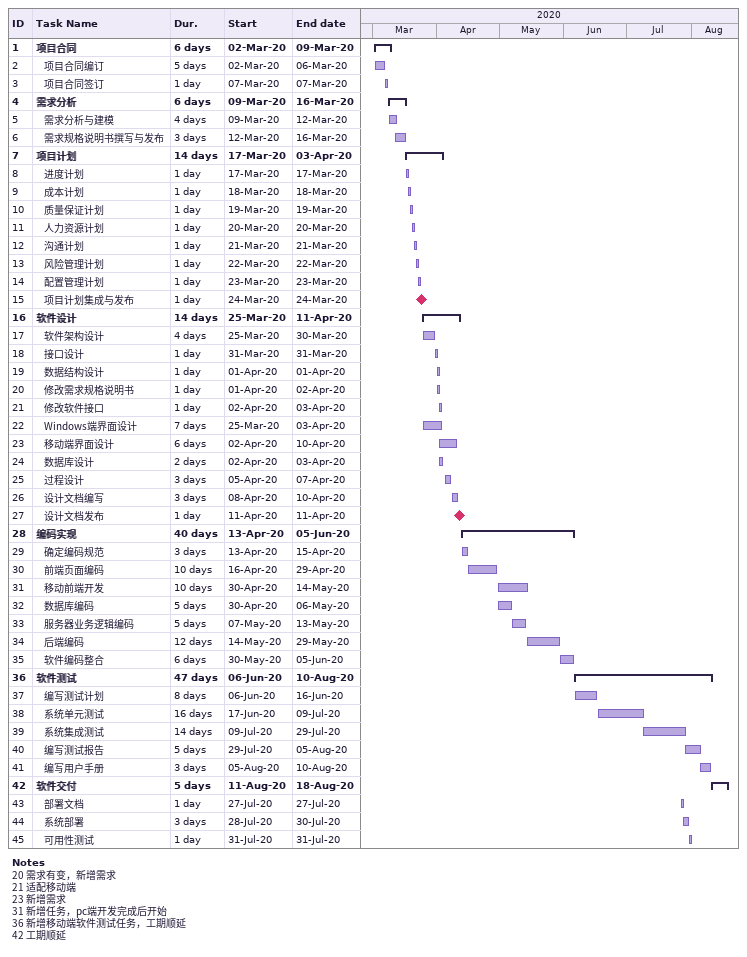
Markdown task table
| ID | Level | Task | Duration | Start | Finish |
|---|---|---|---|---|---|
| 1 | 1 | **项目合同** | 6d | 2020-03-02 | 2020-03-09 |
| 2 | 2 | 项目合同编订 | 5d | 2020-03-02 | 2020-03-06 |
| 3 | 2 | 项目合同签订 | 1d | 2020-03-07 | 2020-03-07 |
| 4 | 1 | **需求分析** | 6d | 2020-03-09 | 2020-03-16 |
| 5 | 2 | 需求分析与建模 | 4d | 2020-03-09 | 2020-03-12 |
| 6 | 2 | 需求规格说明书撰写与发布 | 3d | 2020-03-12 | 2020-03-16 |
| 7 | 1 | **项目计划** | 14d | 2020-03-17 | 2020-04-03 |
| 8 | 2 | 进度计划 | 1d | 2020-03-17 | 2020-03-17 |
| 9 | 2 | 成本计划 | 1d | 2020-03-18 | 2020-03-18 |
| 10 | 2 | 质量保证计划 | 1d | 2020-03-19 | 2020-03-19 |
| 11 | 2 | 人力资源计划 | 1d | 2020-03-20 | 2020-03-20 |
| 12 | 2 | 沟通计划 | 1d | 2020-03-21 | 2020-03-21 |
| 13 | 2 | 风险管理计划 | 1d | 2020-03-22 | 2020-03-22 |
| 14 | 2 | 配置管理计划 | 1d | 2020-03-23 | 2020-03-23 |
| 15 | 2 | 项目计划集成与发布 | 1d | 2020-03-24 | 2020-03-24 |
| 16 | 1 | **软件设计** | 14d | 2020-03-25 | 2020-04-11 |
| 17 | 2 | 软件架构设计 | 4d | 2020-03-25 | 2020-03-30 |
| 18 | 2 | 接口设计 | 1d | 2020-03-31 | 2020-03-31 |
| 19 | 2 | 数据结构设计 | 1d | 2020-04-01 | 2020-04-01 |
| 20 | 2 | 修改需求规格说明书 | 1d | 2020-04-01 | 2020-04-02 |
| 21 | 2 | 修改软件接口 | 1d | 2020-04-02 | 2020-04-03 |
| 22 | 2 | Windows端界面设计 | 7d | 2020-03-25 | 2020-04-03 |
| 23 | 2 | 移动端界面设计 | 6d | 2020-04-02 | 2020-04-10 |
| 24 | 2 | 数据库设计 | 2d | 2020-04-02 | 2020-04-03 |
| 25 | 2 | 过程设计 | 3d | 2020-04-05 | 2020-04-07 |
| 26 | 2 | 设计文档编写 | 3d | 2020-04-08 | 2020-04-10 |
| 27 | 2 | 设计文档发布 | 1d | 2020-04-11 | 2020-04-11 |
| 28 | 1 | **编码实现** | 40d | 2020-04-13 | 2020-06-05 |
| 29 | 2 | 确定编码规范 | 3d | 2020-04-13 | 2020-04-15 |
| 30 | 2 | 前端页面编码 | 10d | 2020-04-16 | 2020-04-29 |
| 31 | 2 | 移动前端开发 | 10d | 2020-04-30 | 2020-05-14 |
| 32 | 2 | 数据库编码 | 5d | 2020-04-30 | 2020-05-06 |
| 33 | 2 | 服务器业务逻辑编码 | 5d | 2020-05-07 | 2020-05-13 |
| 34 | 2 | 后端编码 | 12d | 2020-05-14 | 2020-05-29 |
| 35 | 2 | 软件编码整合 | 6d | 2020-05-30 | 2020-06-05 |
| 36 | 1 | **软件测试** | 47d | 2020-06-06 | 2020-08-10 |
| 37 | 2 | 编写测试计划 | 8d | 2020-06-06 | 2020-06-16 |
| 38 | 2 | 系统单元测试 | 16d | 2020-06-17 | 2020-07-09 |
| 39 | 2 | 系统集成测试 | 14d | 2020-07-09 | 2020-07-29 |
| 40 | 2 | 编写测试报告 | 5d | 2020-07-29 | 2020-08-05 |
| 41 | 2 | 编写用户手册 | 3d | 2020-08-05 | 2020-08-10 |
| 42 | 1 | **软件交付** | 5d | 2020-08-11 | 2020-08-18 |
| 43 | 2 | 部署文档 | 1d | 2020-07-27 | 2020-07-27 |
| 44 | 2 | 系统部署 | 3d | 2020-07-28 | 2020-07-30 |
| 45 | 2 | 可用性测试 | 1d | 2020-07-31 | 2020-07-31 |

Notes
- 20: 需求有变，新增需求
- 21: 适配移动端
- 23: 新增需求
- 31: 新增任务，pc端开发完成后开始
- 36: 新增移动端软件测试任务，工期顺延
- 42: 工期顺延
